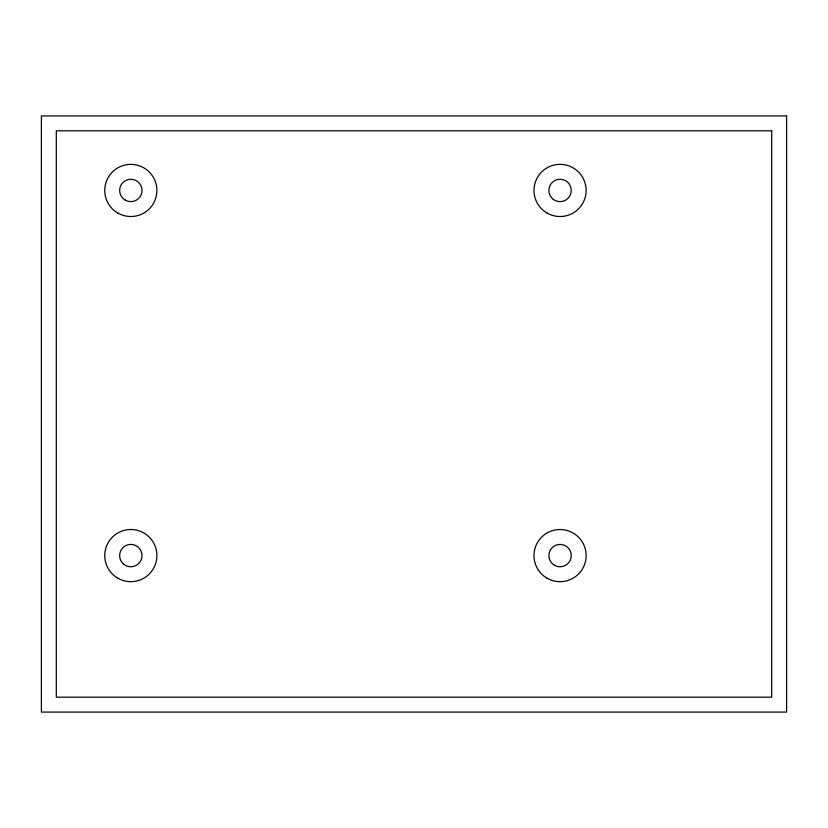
<?xml version="1.0" encoding="UTF-8"?>
<svg xmlns="http://www.w3.org/2000/svg" width="828" height="828" viewBox="0 0 828 828"><rect width="100%" height="100%" fill="white"/><g stroke="black" fill="none" stroke-linecap="round" stroke-linejoin="round"><path stroke-width="1.24" d="M786.6 115.92L41.4 115.92L41.4 712.08L786.6 712.08L786.6 115.92M771.696 130.824L56.304 130.824L56.304 697.176L771.696 697.176L771.696 130.824M117.783 578.172A26.082 26.082 0 0 0 156.906 555.588A26.082 26.082 0 0 0 117.783 533.004A26.082 26.082 0 0 0 117.783 578.172M117.783 213.024A26.082 26.082 0 0 0 156.906 190.44A26.082 26.082 0 0 0 117.783 167.856A26.082 26.082 0 0 0 117.783 213.024M547.018 578.172A26.082 26.082 0 0 0 586.141 555.588A26.082 26.082 0 0 0 547.018 533.004A26.082 26.082 0 0 0 547.018 578.172M547.018 213.024A26.082 26.082 0 0 0 586.141 190.44A26.082 26.082 0 0 0 547.018 167.856A26.082 26.082 0 0 0 547.018 213.024M123.372 563.92A11.178 11.178 0 0 0 141.764 557.875A11.178 11.178 0 0 0 127.336 544.969A11.178 11.178 0 0 0 123.372 563.92M125.235 200.117A11.178 11.178 0 0 0 142.002 190.44A11.178 11.178 0 0 0 125.235 180.763A11.178 11.178 0 0 0 125.235 200.117M554.47 565.265A11.178 11.178 0 0 0 571.237 555.588A11.178 11.178 0 0 0 554.47 545.911A11.178 11.178 0 0 0 554.47 565.265M552.597 198.761A11.178 11.178 0 0 0 570.999 192.738A11.178 11.178 0 0 0 556.582 179.821A11.178 11.178 0 0 0 552.597 198.761"/></g></svg>
